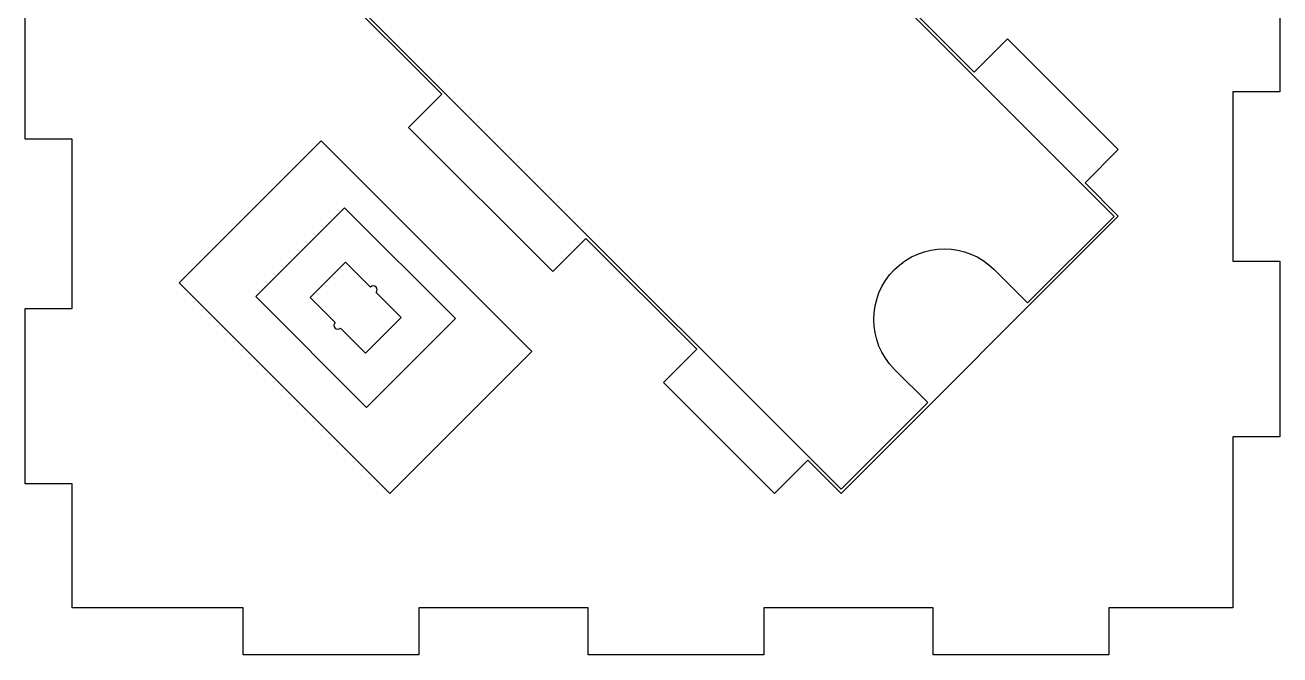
# Model space of a CAD drawing. Extents: x 15 to 401, y -450 to -8.
# Drawn here: x 14.8 to 94.8, y -108.6 to -68.5 of the extents above; entities that cross this region are included whole.
import ezdxf

# ---------------------------------------------------------------- set-up
doc = ezdxf.new("R2010")
doc.units = 0
doc.layers.add('LAYER_1', color=7, linetype='CONTINUOUS')

msp = doc.modelspace()

# ---------------------------------------------------------------- linework, layer by layer
at = {"layer": 'LAYER_1'}
for points in [[(94.787, -61.54), (94.787, -72.739), (91.787, -72.739), (91.787, -83.539), (94.787, -83.539), (94.787, -94.739), (91.787, -94.739), (91.787, -105.64), (83.887, -105.639), (83.887, -108.639), (72.687, -108.639), (72.687, -105.639), (61.887, -105.639), (61.887, -108.64), (50.687, -108.64), (50.687, -105.64), (39.887, -105.64), (39.887, -108.64), (28.687, -108.64), (28.687, -105.64), (17.787, -105.64), (17.787, -97.74), (14.787, -97.74), (14.787, -86.54), (17.787, -86.54), (17.787, -75.74), (14.787, -75.74), (14.787, -64.54)], [(47.098, -89.286), (33.664, -75.852), (24.613, -84.902), (38.047, -98.338), (47.098, -89.286)], [(42.219, -87.196), (36.563, -92.853), (29.491, -85.781), (35.149, -80.124), (42.219, -87.196)]]:
    msp.add_lwpolyline(points, dxfattribs=at)
for points, knots in [([(84.485, -80.66), (84.485, -80.66), (66.807, -98.338), (66.807, -98.338), (66.807, -98.338), (64.686, -96.217), (64.686, -96.217), (64.686, -96.217), (62.565, -98.338), (62.565, -98.338), (62.565, -98.338), (55.494, -91.267), (55.494, -91.267), (55.494, -91.267), (57.615, -89.145), (57.615, -89.145), (57.615, -89.145), (50.544, -82.075), (50.544, -82.075), (50.544, -82.075), (48.423, -84.196), (48.423, -84.196), (48.423, -84.196), (39.231, -75.004), (39.231, -75.004), (39.231, -75.004), (41.352, -72.883), (41.352, -72.883), (41.352, -72.883), (34.281, -65.811), (34.281, -65.811), (34.281, -65.811), (32.159, -67.933), (32.159, -67.933), (32.159, -67.933), (25.088, -60.861), (25.088, -60.861), (25.088, -60.861), (27.21, -58.74), (27.21, -58.74), (27.21, -58.74), (25.088, -56.619), (25.088, -56.619), (25.088, -56.619), (30.391, -51.316), (30.391, -51.316), (30.391, -51.316), (26.856, -47.78), (26.856, -47.78), (24.903, -45.828), (24.903, -42.661), (26.856, -40.709), (28.808, -38.756), (31.974, -38.756), (33.927, -40.709), (33.927, -40.709), (37.462, -44.244), (37.462, -44.244), (37.462, -44.244), (42.766, -38.941), (42.766, -38.941), (42.766, -38.941), (44.887, -41.062), (44.887, -41.062), (44.887, -41.062), (47.009, -38.941), (47.009, -38.941), (47.009, -38.941), (54.08, -46.012), (54.08, -46.012), (54.08, -46.012), (51.958, -48.134), (51.958, -48.134), (51.958, -48.134), (59.029, -55.204), (59.029, -55.204), (59.029, -55.204), (61.151, -53.084), (61.151, -53.084), (61.151, -53.084), (70.343, -62.276), (70.343, -62.276), (70.343, -62.276), (68.222, -64.397), (68.222, -64.397), (68.222, -64.397), (75.293, -71.468), (75.293, -71.468), (75.293, -71.468), (77.414, -69.346), (77.414, -69.346), (77.414, -69.346), (84.485, -76.418), (84.485, -76.418), (84.485, -76.418), (82.364, -78.539), (82.364, -78.539), (82.364, -78.539), (84.485, -80.66), (84.485, -80.66)], [0, 0, 0, 0, 1, 1, 1, 2, 2, 2, 3, 3, 3, 4, 4, 4, 5, 5, 5, 6, 6, 6, 7, 7, 7, 8, 8, 8, 9, 9, 9, 10, 10, 10, 11, 11, 11, 12, 12, 12, 13, 13, 13, 14, 14, 14, 15, 15, 15, 16, 16, 16, 17, 17, 17, 18, 18, 18, 19, 19, 19, 20, 20, 20, 21, 21, 21, 22, 22, 22, 23, 23, 23, 24, 24, 24, 25, 25, 25, 26, 26, 26, 27, 27, 27, 28, 28, 28, 29, 29, 29, 30, 30, 30, 31, 31, 31, 32, 32, 32, 33, 33, 33, 33]), ([(78.698, -86.187), (78.698, -86.187), (76.577, -84.065), (76.577, -84.065), (74.819, -82.308), (71.97, -82.308), (70.213, -84.065), (68.455, -85.823), (68.455, -88.672), (70.213, -90.429), (70.213, -90.429), (72.334, -92.551), (72.334, -92.551), (72.334, -92.551), (66.819, -98.066), (66.819, -98.066), (66.819, -98.066), (25.382, -56.63), (25.382, -56.63), (25.382, -56.63), (30.685, -51.327), (30.685, -51.327), (30.685, -51.327), (27.009, -47.65), (27.009, -47.65), (25.056, -45.697), (25.056, -42.814), (27.008, -40.862), (28.961, -38.909), (31.844, -38.908), (33.797, -40.861), (33.797, -40.861), (37.474, -44.538), (37.474, -44.538), (37.474, -44.538), (42.777, -39.235), (42.777, -39.235), (42.777, -39.235), (84.213, -80.671), (84.213, -80.671), (84.213, -80.671), (78.698, -86.187), (78.698, -86.187)], [0, 0, 0, 0, 1, 1, 1, 2, 2, 2, 3, 3, 3, 4, 4, 4, 5, 5, 5, 6, 6, 6, 7, 7, 7, 8, 8, 8, 9, 9, 9, 10, 10, 10, 11, 11, 11, 12, 12, 12, 13, 13, 13, 14, 14, 14, 14]), ([(34.547, -87.443), (34.547, -87.443), (32.956, -85.851), (32.956, -85.851), (32.956, -85.851), (35.218, -83.589), (35.218, -83.589), (35.218, -83.589), (36.81, -85.18), (36.81, -85.18), (36.909, -85.081), (37.067, -85.083), (37.164, -85.18), (37.261, -85.277), (37.264, -85.435), (37.164, -85.534), (37.164, -85.534), (38.756, -87.126), (38.756, -87.126), (38.756, -87.126), (36.493, -89.388), (36.493, -89.388), (36.493, -89.388), (34.901, -87.797), (34.901, -87.797), (34.804, -87.894), (34.642, -87.897), (34.545, -87.799), (34.447, -87.702), (34.45, -87.54), (34.547, -87.443)], [0, 0, 0, 0, 1, 1, 1, 2, 2, 2, 3, 3, 3, 4, 4, 4, 5, 5, 5, 6, 6, 6, 7, 7, 7, 8, 8, 8, 9, 9, 9, 10, 10, 10, 10])]:
    msp.add_open_spline(points, degree=3, knots=knots, dxfattribs=at)

doc.saveas('drawing.dxf')
